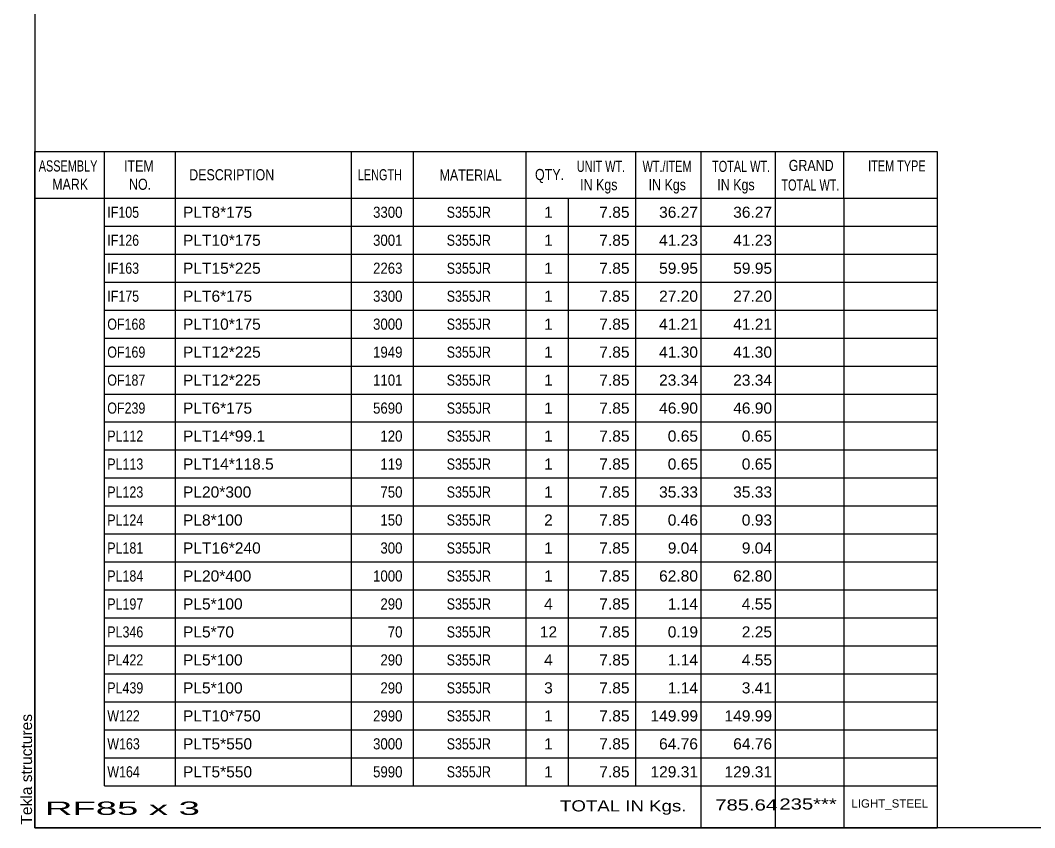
# Model space of a CAD drawing. Header units: millimetres. Extents: x -24 to 379, y -207 to 70.
# Drawn here: x -23.9 to 150.2, y -206.8 to -68.3 of the extents above; entities that cross this region are included whole.
import ezdxf

# ---------------------------------------------------------------- set-up
doc = ezdxf.new("R2010")
doc.units = ezdxf.units.MM
doc.styles.add('Arial', font='ARIAL.TTF', dxfattribs={"height": 0.2})

# ---------------------------------------------------------------- blocks, each defined once
blk = doc.blocks.new('Unknown-623588413-1210')
at = {"color": 5, "linetype": 'Continuous'}
for p, q in [((-21.41, 70.24), (-21.41, -206.76)), ((-21.41, -206.76), (378.59, -206.76))]:
    blk.add_line(p, q, dxfattribs=at)
at = {"color": 174, "linetype": 'Continuous', "style": 'Arial'}
blk.add_text('Tekla structures', height=1.9102, rotation=90, dxfattribs=at).set_placement((-21.91, -206.26))
blk = doc.blocks.new('CBS_BOM-623588413-8494')
at = {"color": 7, "linetype": 'Continuous'}
for p, q in [((-21.45, -98.79), (-21.45, -90.79)), ((-21.44, -90.79), (133.48, -90.79)), ((-9.45, -98.79), (-9.45, -90.79)), ((2.74, -98.79), (2.74, -90.79)), ((32.91, -98.79), (32.91, -90.79)), ((43.59, -98.79), (43.59, -90.79)), ((62.91, -98.79), (62.91, -90.79)), ((81.71, -98.79), (81.71, -90.79)), ((92.92, -98.79), (92.92, -90.79)), ((105.7, -98.79), (105.7, -90.79)), ((117.45, -98.79), (117.45, -90.79)), ((133.48, -90.8), (133.47, -98.78)), ((-21.45, -98.79), (133.48, -98.79)), ((-21.45, -103.59), (-21.45, -98.79)), ((-9.45, -103.59), (-9.45, -98.79)), ((2.74, -103.59), (2.74, -98.79)), ((32.91, -103.59), (32.91, -98.79)), ((43.59, -103.59), (43.59, -98.79)), ((62.91, -103.59), (62.91, -98.79)), ((70.17, -103.59), (70.17, -98.79)), ((81.71, -103.59), (81.71, -98.79)), ((92.92, -103.59), (92.92, -98.79)), ((105.7, -103.59), (105.7, -98.79)), ((117.47, -103.59), (117.47, -98.79)), ((133.48, -98.8), (133.48, -103.59)), ((-21.45, -108.39), (-21.45, -103.59)), ((-9.45, -103.59), (133.48, -103.59)), ((-9.45, -108.39), (-9.45, -103.59)), ((2.74, -108.39), (2.74, -103.59)), ((32.91, -108.39), (32.91, -103.59)), ((43.59, -108.39), (43.59, -103.59)), ((62.91, -108.39), (62.91, -103.59)), ((70.17, -108.39), (70.17, -103.59)), ((81.71, -108.39), (81.71, -103.59)), ((92.92, -108.39), (92.92, -103.59)), ((105.7, -108.39), (105.7, -103.59)), ((117.47, -108.39), (117.47, -103.59)), ((133.48, -103.6), (133.48, -108.39)), ((-21.45, -113.19), (-21.45, -108.39)), ((-9.45, -108.39), (133.48, -108.39)), ((-9.45, -113.19), (-9.45, -108.39)), ((2.74, -113.19), (2.74, -108.39)), ((32.91, -113.19), (32.91, -108.39)), ((43.59, -113.19), (43.59, -108.39)), ((62.91, -113.19), (62.91, -108.39)), ((70.17, -113.19), (70.17, -108.39)), ((81.71, -113.19), (81.71, -108.39)), ((92.92, -113.19), (92.92, -108.39)), ((105.7, -113.19), (105.7, -108.39)), ((117.47, -113.19), (117.47, -108.39)), ((133.48, -108.4), (133.48, -113.19)), ((-21.45, -117.99), (-21.45, -113.19)), ((-9.45, -113.19), (133.48, -113.19)), ((-9.45, -117.99), (-9.45, -113.19)), ((2.74, -117.99), (2.74, -113.19)), ((32.91, -117.99), (32.91, -113.19)), ((43.59, -117.99), (43.59, -113.19)), ((62.91, -117.99), (62.91, -113.19)), ((70.17, -117.99), (70.17, -113.19)), ((81.71, -117.99), (81.71, -113.19)), ((92.92, -117.99), (92.92, -113.19)), ((105.7, -117.99), (105.7, -113.19)), ((117.47, -117.99), (117.47, -113.19)), ((133.48, -113.2), (133.48, -117.99)), ((-21.45, -122.79), (-21.45, -117.99)), ((-9.45, -117.99), (133.48, -117.99)), ((-9.45, -122.79), (-9.45, -117.99)), ((2.74, -122.79), (2.74, -117.99)), ((32.91, -122.79), (32.91, -117.99)), ((43.59, -122.79), (43.59, -117.99)), ((62.91, -122.79), (62.91, -117.99)), ((70.17, -122.79), (70.17, -117.99)), ((81.71, -122.79), (81.71, -117.99)), ((92.92, -122.79), (92.92, -117.99)), ((105.7, -122.79), (105.7, -117.99)), ((117.47, -122.79), (117.47, -117.99)), ((133.48, -118), (133.48, -122.79)), ((-21.45, -127.59), (-21.45, -122.79)), ((-9.45, -122.79), (133.48, -122.79)), ((-9.45, -127.59), (-9.45, -122.79)), ((2.74, -127.59), (2.74, -122.79)), ((32.91, -127.59), (32.91, -122.79)), ((43.59, -127.59), (43.59, -122.79)), ((62.91, -127.59), (62.91, -122.79)), ((70.17, -127.59), (70.17, -122.79)), ((81.71, -127.59), (81.71, -122.79)), ((92.92, -127.59), (92.92, -122.79)), ((105.7, -127.59), (105.7, -122.79)), ((117.47, -127.59), (117.47, -122.79)), ((133.48, -122.8), (133.48, -127.59)), ((-21.45, -132.39), (-21.45, -127.59)), ((-9.45, -127.59), (133.48, -127.59)), ((-9.45, -132.39), (-9.45, -127.59)), ((2.74, -132.39), (2.74, -127.59)), ((32.91, -132.39), (32.91, -127.59)), ((43.59, -132.39), (43.59, -127.59)), ((62.91, -132.39), (62.91, -127.59)), ((70.17, -132.39), (70.17, -127.59)), ((81.71, -132.39), (81.71, -127.59)), ((92.92, -132.39), (92.92, -127.59)), ((105.7, -132.39), (105.7, -127.59)), ((117.47, -132.39), (117.47, -127.59)), ((133.48, -127.6), (133.48, -132.39)), ((-21.45, -137.19), (-21.45, -132.39)), ((-9.45, -132.39), (133.48, -132.39)), ((-9.45, -137.19), (-9.45, -132.39)), ((2.74, -137.19), (2.74, -132.39)), ((32.91, -137.19), (32.91, -132.39)), ((43.59, -137.19), (43.59, -132.39)), ((62.91, -137.19), (62.91, -132.39)), ((70.17, -137.19), (70.17, -132.39)), ((81.71, -137.19), (81.71, -132.39)), ((92.92, -137.19), (92.92, -132.39)), ((105.7, -137.19), (105.7, -132.39)), ((117.47, -137.19), (117.47, -132.39)), ((133.48, -132.4), (133.48, -137.19)), ((-21.45, -141.99), (-21.45, -137.19)), ((-9.45, -137.19), (133.48, -137.19)), ((-9.45, -141.99), (-9.45, -137.19)), ((2.74, -141.99), (2.74, -137.19)), ((32.91, -141.99), (32.91, -137.19)), ((43.59, -141.99), (43.59, -137.19)), ((62.91, -141.99), (62.91, -137.19)), ((70.17, -141.99), (70.17, -137.19)), ((81.71, -141.99), (81.71, -137.19)), ((92.92, -141.99), (92.92, -137.19)), ((105.7, -141.99), (105.7, -137.19)), ((117.47, -141.99), (117.47, -137.19)), ((133.48, -137.2), (133.48, -141.99)), ((-21.45, -146.79), (-21.45, -141.99)), ((-9.45, -141.99), (133.48, -141.99)), ((-9.45, -146.79), (-9.45, -141.99)), ((2.74, -146.79), (2.74, -141.99)), ((32.91, -146.79), (32.91, -141.99)), ((43.59, -146.79), (43.59, -141.99)), ((62.91, -146.79), (62.91, -141.99)), ((70.17, -146.79), (70.17, -141.99)), ((81.71, -146.79), (81.71, -141.99)), ((92.92, -146.79), (92.92, -141.99)), ((105.7, -146.79), (105.7, -141.99)), ((117.47, -146.79), (117.47, -141.99)), ((133.48, -142), (133.48, -146.79)), ((-21.45, -151.59), (-21.45, -146.79)), ((-9.45, -146.79), (133.48, -146.79)), ((-9.45, -151.59), (-9.45, -146.79)), ((2.74, -151.59), (2.74, -146.79)), ((32.91, -151.59), (32.91, -146.79)), ((43.59, -151.59), (43.59, -146.79)), ((62.91, -151.59), (62.91, -146.79)), ((70.17, -151.59), (70.17, -146.79)), ((81.71, -151.59), (81.71, -146.79)), ((92.92, -151.59), (92.92, -146.79)), ((105.7, -151.59), (105.7, -146.79)), ((117.47, -151.59), (117.47, -146.79)), ((133.48, -146.8), (133.48, -151.59)), ((-21.45, -156.39), (-21.45, -151.59)), ((-9.45, -151.59), (133.48, -151.59)), ((-9.45, -156.39), (-9.45, -151.59)), ((2.74, -156.39), (2.74, -151.59)), ((32.91, -156.39), (32.91, -151.59)), ((43.59, -156.39), (43.59, -151.59)), ((62.91, -156.39), (62.91, -151.59)), ((70.17, -156.39), (70.17, -151.59)), ((81.71, -156.39), (81.71, -151.59)), ((92.92, -156.39), (92.92, -151.59)), ((105.7, -156.39), (105.7, -151.59)), ((117.47, -156.39), (117.47, -151.59)), ((133.48, -151.6), (133.48, -156.39)), ((-21.45, -161.19), (-21.45, -156.39)), ((-9.45, -156.39), (133.48, -156.39)), ((-9.45, -161.19), (-9.45, -156.39)), ((2.74, -161.19), (2.74, -156.39)), ((32.91, -161.19), (32.91, -156.39)), ((43.59, -161.19), (43.59, -156.39)), ((62.91, -161.19), (62.91, -156.39)), ((70.17, -161.19), (70.17, -156.39)), ((81.71, -161.19), (81.71, -156.39)), ((92.92, -161.19), (92.92, -156.39)), ((105.7, -161.19), (105.7, -156.39)), ((117.47, -161.19), (117.47, -156.39)), ((133.48, -156.4), (133.48, -161.19)), ((-21.45, -165.99), (-21.45, -161.19)), ((-9.45, -161.19), (133.48, -161.19)), ((-9.45, -165.99), (-9.45, -161.19)), ((2.74, -165.99), (2.74, -161.19)), ((32.91, -165.99), (32.91, -161.19)), ((43.59, -165.99), (43.59, -161.19)), ((62.91, -165.99), (62.91, -161.19)), ((70.17, -165.99), (70.17, -161.19)), ((81.71, -165.99), (81.71, -161.19)), ((92.92, -165.99), (92.92, -161.19)), ((105.7, -165.99), (105.7, -161.19)), ((117.47, -165.99), (117.47, -161.19)), ((133.48, -161.2), (133.48, -165.99)), ((-21.45, -170.79), (-21.45, -165.99)), ((-9.45, -165.99), (133.48, -165.99)), ((-9.45, -170.79), (-9.45, -165.99)), ((2.74, -170.79), (2.74, -165.99)), ((32.91, -170.79), (32.91, -165.99)), ((43.59, -170.79), (43.59, -165.99)), ((62.91, -170.79), (62.91, -165.99)), ((70.17, -170.79), (70.17, -165.99)), ((81.71, -170.79), (81.71, -165.99)), ((92.92, -170.79), (92.92, -165.99)), ((105.7, -170.79), (105.7, -165.99)), ((117.47, -170.79), (117.47, -165.99)), ((133.48, -166), (133.48, -170.79)), ((-21.45, -175.59), (-21.45, -170.79)), ((-9.45, -170.79), (133.48, -170.79)), ((-9.45, -175.59), (-9.45, -170.79)), ((2.74, -175.59), (2.74, -170.79)), ((32.91, -175.59), (32.91, -170.79)), ((43.59, -175.59), (43.59, -170.79)), ((62.91, -175.59), (62.91, -170.79)), ((70.17, -175.59), (70.17, -170.79)), ((81.71, -175.59), (81.71, -170.79)), ((92.92, -175.59), (92.92, -170.79)), ((105.7, -175.59), (105.7, -170.79)), ((117.47, -175.59), (117.47, -170.79)), ((133.48, -170.8), (133.48, -175.59)), ((-21.45, -180.39), (-21.45, -175.59)), ((-9.45, -175.59), (133.48, -175.59)), ((-9.45, -180.39), (-9.45, -175.59)), ((2.74, -180.39), (2.74, -175.59)), ((32.91, -180.39), (32.91, -175.59)), ((43.59, -180.39), (43.59, -175.59)), ((62.91, -180.39), (62.91, -175.59)), ((70.17, -180.39), (70.17, -175.59)), ((81.71, -180.39), (81.71, -175.59)), ((92.92, -180.39), (92.92, -175.59)), ((105.7, -180.39), (105.7, -175.59)), ((117.47, -180.39), (117.47, -175.59)), ((133.48, -175.6), (133.48, -180.39)), ((-21.45, -185.19), (-21.45, -180.39)), ((-9.45, -180.39), (133.48, -180.39)), ((-9.45, -185.19), (-9.45, -180.39)), ((2.74, -185.19), (2.74, -180.39)), ((32.91, -185.19), (32.91, -180.39)), ((43.59, -185.19), (43.59, -180.39)), ((62.91, -185.19), (62.91, -180.39)), ((70.17, -185.19), (70.17, -180.39)), ((81.71, -185.19), (81.71, -180.39)), ((92.92, -185.19), (92.92, -180.39)), ((105.7, -185.19), (105.7, -180.39)), ((117.47, -185.19), (117.47, -180.39)), ((133.48, -180.4), (133.48, -185.19)), ((-21.45, -189.99), (-21.45, -185.19)), ((-9.45, -185.19), (133.48, -185.19)), ((-9.45, -189.99), (-9.45, -185.19)), ((2.74, -189.99), (2.74, -185.19)), ((32.91, -189.99), (32.91, -185.19)), ((43.59, -189.99), (43.59, -185.19)), ((62.91, -189.99), (62.91, -185.19)), ((70.17, -189.99), (70.17, -185.19)), ((81.71, -189.99), (81.71, -185.19)), ((92.92, -189.99), (92.92, -185.19)), ((105.7, -189.99), (105.7, -185.19)), ((117.47, -189.99), (117.47, -185.19)), ((133.48, -185.2), (133.48, -189.99)), ((-21.45, -194.79), (-21.45, -189.99)), ((-9.45, -189.99), (133.48, -189.99)), ((-9.45, -194.79), (-9.45, -189.99)), ((2.74, -194.79), (2.74, -189.99)), ((32.91, -194.79), (32.91, -189.99)), ((43.59, -194.79), (43.59, -189.99)), ((62.91, -194.79), (62.91, -189.99)), ((70.17, -194.79), (70.17, -189.99)), ((81.71, -194.79), (81.71, -189.99)), ((92.92, -194.79), (92.92, -189.99)), ((105.7, -194.79), (105.7, -189.99)), ((117.47, -194.79), (117.47, -189.99)), ((133.48, -190), (133.48, -194.79)), ((-21.45, -199.59), (-21.45, -194.79)), ((-9.45, -194.79), (133.48, -194.79)), ((-9.45, -199.59), (-9.45, -194.79)), ((2.74, -199.59), (2.74, -194.79)), ((32.91, -199.59), (32.91, -194.79)), ((43.59, -199.59), (43.59, -194.79)), ((62.91, -199.59), (62.91, -194.79)), ((70.17, -199.59), (70.17, -194.79)), ((81.71, -199.59), (81.71, -194.79)), ((92.92, -199.59), (92.92, -194.79)), ((105.7, -199.59), (105.7, -194.79)), ((117.47, -199.59), (117.47, -194.79)), ((133.48, -194.8), (133.48, -199.59)), ((-21.45, -206.79), (-21.45, -199.61)), ((-9.45, -199.59), (133.48, -199.59)), ((92.92, -206.79), (92.92, -199.61)), ((105.7, -206.79), (105.7, -199.61)), ((117.51, -206.79), (117.51, -199.61)), ((133.48, -199.59), (133.48, -206.79)), ((-21.45, -206.79), (133.48, -206.79))]:
    blk.add_line(p, q, dxfattribs=at)
at = {"color": 3, "linetype": 'Continuous', "style": 'Arial'}
for s, height, width, p in [('ASSEMBLY', 1.91, 0.7, (-20.76, -94.22)), ('WT./ITEM', 1.91, 0.7, (82.89, -94.29)), ('GRAND', 1.91, 0.8, (107.98, -94.13)), ('ITEM', 1.91, 0.8, (-6.12, -94.22)), ('DESCRIPTION', 1.9102, 0.8, (5.07, -95.73)), ('LENGTH', 1.91, 0.7, (34.01, -95.73)), ('MATERIAL', 1.91, 0.8, (48.04, -95.77)), ('QTY.', 1.91, 0.8, (64.43, -95.69)), ('UNIT WT.', 1.91, 0.7, (71.6, -94.29)), ('TOTAL WT.', 1.91, 0.7, (94.82, -94.29)), ('ITEM TYPE', 1.91, 0.7, (121.61, -94.21)), ('MARK', 1.91, 0.8, (-18.45, -97.36)), ('NO.', 1.91, 0.8, (-5.26, -97.36)), ('IN Kgs', 1.91, 0.8, (72.17, -97.43)), ('IN Kgs', 1.91, 0.8, (83.93, -97.43)), ('IN Kgs', 1.91, 0.8, (95.72, -97.43)), ('TOTAL WT.', 1.91, 0.7, (106.72, -97.48))]:
    blk.add_text(s, height=height, dxfattribs=dict(at, width=width)).set_placement(p)
at = {"color": 7, "linetype": 'Continuous', "style": 'Arial'}
for s, width, p in [('IF105', 0.8, (-8.99, -102.16)), ('3300', 0.85, (36.63, -102.16)), ('S355JR', 0.8, (49.27, -102.16)), ('IF126', 0.8, (-8.99, -106.96)), ('3001', 0.85, (36.63, -106.96)), ('S355JR', 0.8, (49.27, -106.96)), ('IF163', 0.8, (-8.99, -111.76)), ('2263', 0.85, (36.63, -111.76)), ('S355JR', 0.8, (49.27, -111.76)), ('IF175', 0.8, (-8.99, -116.56)), ('3300', 0.85, (36.63, -116.56)), ('S355JR', 0.8, (49.27, -116.56)), ('OF168', 0.8, (-8.99, -121.36)), ('3000', 0.85, (36.63, -121.36)), ('S355JR', 0.8, (49.27, -121.36)), ('OF169', 0.8, (-8.99, -126.16)), ('1949', 0.85, (36.63, -126.16)), ('S355JR', 0.8, (49.27, -126.16)), ('OF187', 0.8, (-8.99, -130.96)), ('1101', 0.85, (36.63, -130.96)), ('S355JR', 0.8, (49.27, -130.96)), ('OF239', 0.8, (-8.99, -135.76)), ('5690', 0.85, (36.63, -135.76)), ('S355JR', 0.8, (49.27, -135.76)), ('PL112', 0.8, (-8.99, -140.56)), ('120', 0.85, (37.89, -140.56)), ('S355JR', 0.8, (49.27, -140.56)), ('PL113', 0.8, (-8.99, -145.36)), ('119', 0.85, (37.89, -145.36)), ('S355JR', 0.8, (49.27, -145.36)), ('PL123', 0.8, (-8.99, -150.16)), ('750', 0.85, (37.89, -150.16)), ('S355JR', 0.8, (49.27, -150.16)), ('PL124', 0.8, (-8.99, -154.96)), ('150', 0.85, (37.89, -154.96)), ('S355JR', 0.8, (49.27, -154.96)), ('PL181', 0.8, (-8.99, -159.76)), ('300', 0.85, (37.89, -159.76)), ('S355JR', 0.8, (49.27, -159.76)), ('PL184', 0.8, (-8.99, -164.56)), ('1000', 0.85, (36.63, -164.56)), ('S355JR', 0.8, (49.27, -164.56)), ('PL197', 0.8, (-8.99, -169.36)), ('290', 0.85, (37.89, -169.36)), ('S355JR', 0.8, (49.27, -169.36)), ('PL346', 0.8, (-8.99, -174.16)), ('70', 0.85, (39.15, -174.16)), ('S355JR', 0.8, (49.27, -174.16)), ('PL422', 0.8, (-8.99, -178.96)), ('290', 0.85, (37.89, -178.96)), ('S355JR', 0.8, (49.27, -178.96)), ('PL439', 0.8, (-8.99, -183.76)), ('290', 0.85, (37.89, -183.76)), ('S355JR', 0.8, (49.27, -183.76)), ('W122', 0.8, (-8.99, -188.56)), ('2990', 0.85, (36.63, -188.56)), ('S355JR', 0.8, (49.27, -188.56)), ('W163', 0.8, (-8.99, -193.36)), ('3000', 0.85, (36.63, -193.36)), ('S355JR', 0.8, (49.27, -193.36)), ('W164', 0.8, (-8.99, -198.16)), ('5990', 0.85, (36.63, -198.16)), ('S355JR', 0.8, (49.27, -198.16))]:
    blk.add_text(s, height=1.91, dxfattribs=dict(at, width=width)).set_placement(p)
for s, height, p in [('PLT8*175', 1.91, (4, -102.16)), ('1', 1.91, (65.99, -102.16)), ('7.85', 1.91, (75.46, -102.16)), ('36.27', 1.91, (85.72, -102.16)), ('36.27', 1.91, (98.44, -102.16)), ('PLT10*175', 1.91, (4, -106.96)), ('1', 1.91, (65.99, -106.96)), ('7.85', 1.91, (75.46, -106.96)), ('41.23', 1.91, (85.72, -106.96)), ('41.23', 1.91, (98.44, -106.96)), ('PLT15*225', 1.91, (4, -111.76)), ('1', 1.91, (65.99, -111.76)), ('7.85', 1.91, (75.46, -111.76)), ('59.95', 1.91, (85.72, -111.76)), ('59.95', 1.91, (98.44, -111.76)), ('PLT6*175', 1.91, (4, -116.56)), ('1', 1.91, (65.99, -116.56)), ('7.85', 1.91, (75.46, -116.56)), ('27.20', 1.91, (85.72, -116.56)), ('27.20', 1.91, (98.44, -116.56)), ('PLT10*175', 1.91, (4, -121.36)), ('1', 1.91, (65.99, -121.36)), ('7.85', 1.91, (75.46, -121.36)), ('41.21', 1.91, (85.72, -121.36)), ('41.21', 1.91, (98.44, -121.36)), ('PLT12*225', 1.91, (4, -126.16)), ('1', 1.91, (65.99, -126.16)), ('7.85', 1.91, (75.46, -126.16)), ('41.30', 1.91, (85.72, -126.16)), ('41.30', 1.91, (98.44, -126.16)), ('PLT12*225', 1.91, (4, -130.96)), ('1', 1.91, (65.99, -130.96)), ('7.85', 1.91, (75.46, -130.96)), ('23.34', 1.91, (85.72, -130.96)), ('23.34', 1.91, (98.44, -130.96)), ('PLT6*175', 1.91, (4, -135.76)), ('1', 1.91, (65.99, -135.76)), ('7.85', 1.91, (75.46, -135.76)), ('46.90', 1.91, (85.72, -135.76)), ('46.90', 1.91, (98.44, -135.76)), ('PLT14*99.1', 1.91, (4, -140.56)), ('1', 1.91, (65.99, -140.56)), ('7.85', 1.91, (75.46, -140.56)), ('0.65', 1.91, (87.21, -140.56)), ('0.65', 1.91, (99.92, -140.56)), ('PLT14*118.5', 1.9102, (4, -145.36)), ('1', 1.91, (65.99, -145.36)), ('7.85', 1.91, (75.46, -145.36)), ('0.65', 1.91, (87.21, -145.36)), ('0.65', 1.91, (99.92, -145.36)), ('PL20*300', 1.91, (4, -150.16)), ('1', 1.91, (65.99, -150.16)), ('7.85', 1.91, (75.46, -150.16)), ('35.33', 1.91, (85.72, -150.16)), ('35.33', 1.91, (98.44, -150.16)), ('PL8*100', 1.91, (4, -154.96)), ('2', 1.91, (65.99, -154.96)), ('7.85', 1.91, (75.46, -154.96)), ('0.46', 1.91, (87.21, -154.96)), ('0.93', 1.91, (99.92, -154.96)), ('PLT16*240', 1.91, (4, -159.76)), ('1', 1.91, (65.99, -159.76)), ('7.85', 1.91, (75.46, -159.76)), ('9.04', 1.91, (87.21, -159.76)), ('9.04', 1.91, (99.92, -159.76)), ('PL20*400', 1.91, (4, -164.56)), ('1', 1.91, (65.99, -164.56)), ('7.85', 1.91, (75.46, -164.56)), ('62.80', 1.91, (85.72, -164.56)), ('62.80', 1.91, (98.44, -164.56)), ('PL5*100', 1.91, (4, -169.36)), ('4', 1.91, (65.99, -169.36)), ('7.85', 1.91, (75.46, -169.36)), ('1.14', 1.91, (87.21, -169.36)), ('4.55', 1.91, (99.92, -169.36)), ('PL5*70', 1.91, (4, -174.16)), ('12', 1.91, (65.25, -174.16)), ('7.85', 1.91, (75.46, -174.16)), ('0.19', 1.91, (87.21, -174.16)), ('2.25', 1.91, (99.92, -174.16)), ('PL5*100', 1.91, (4, -178.96)), ('4', 1.91, (65.99, -178.96)), ('7.85', 1.91, (75.46, -178.96)), ('1.14', 1.91, (87.21, -178.96)), ('4.55', 1.91, (99.92, -178.96)), ('PL5*100', 1.91, (4, -183.76)), ('3', 1.91, (65.99, -183.76)), ('7.85', 1.91, (75.46, -183.76)), ('1.14', 1.91, (87.21, -183.76)), ('3.41', 1.91, (99.92, -183.76)), ('PLT10*750', 1.91, (4, -188.56)), ('1', 1.91, (65.99, -188.56)), ('7.85', 1.91, (75.46, -188.56)), ('149.99', 1.91, (84.24, -188.56)), ('149.99', 1.91, (96.95, -188.56)), ('PLT5*550', 1.91, (4, -193.36)), ('1', 1.91, (65.99, -193.36)), ('7.85', 1.91, (75.46, -193.36)), ('64.76', 1.91, (85.72, -193.36)), ('64.76', 1.91, (98.44, -193.36)), ('PLT5*550', 1.91, (4, -198.16)), ('1', 1.91, (65.99, -198.16)), ('7.85', 1.91, (75.46, -198.16)), ('129.31', 1.91, (84.24, -198.16)), ('129.31', 1.91, (96.95, -198.16))]:
    blk.add_text(s, height=height, dxfattribs=at).set_placement(p)
at = {"color": 6, "linetype": 'Continuous', "style": 'Arial'}
for s, height, width, p in [('785.64', 1.91, 1.3, (95.37, -203.84)), ('235***', 1.91, 1.3, (106.38, -203.68)), ('RF85 x 3', 2.292, 2.05, (-19.72, -204.6)), ('TOTAL IN Kgs.', 1.9102, 1.2, (68.71, -204))]:
    blk.add_text(s, height=height, dxfattribs=dict(at, width=width)).set_placement(p)
blk.add_text('LIGHT_STEEL', height=1.4135, dxfattribs=at).set_placement((118.73, -203.34))

msp = doc.modelspace()

# ---------------------------------------------------------------- block references
for name in ['Unknown-623588413-1210', 'CBS_BOM-623588413-8494']:
    msp.add_blockref(name, (0, 0))

doc.saveas('drawing.dxf')
